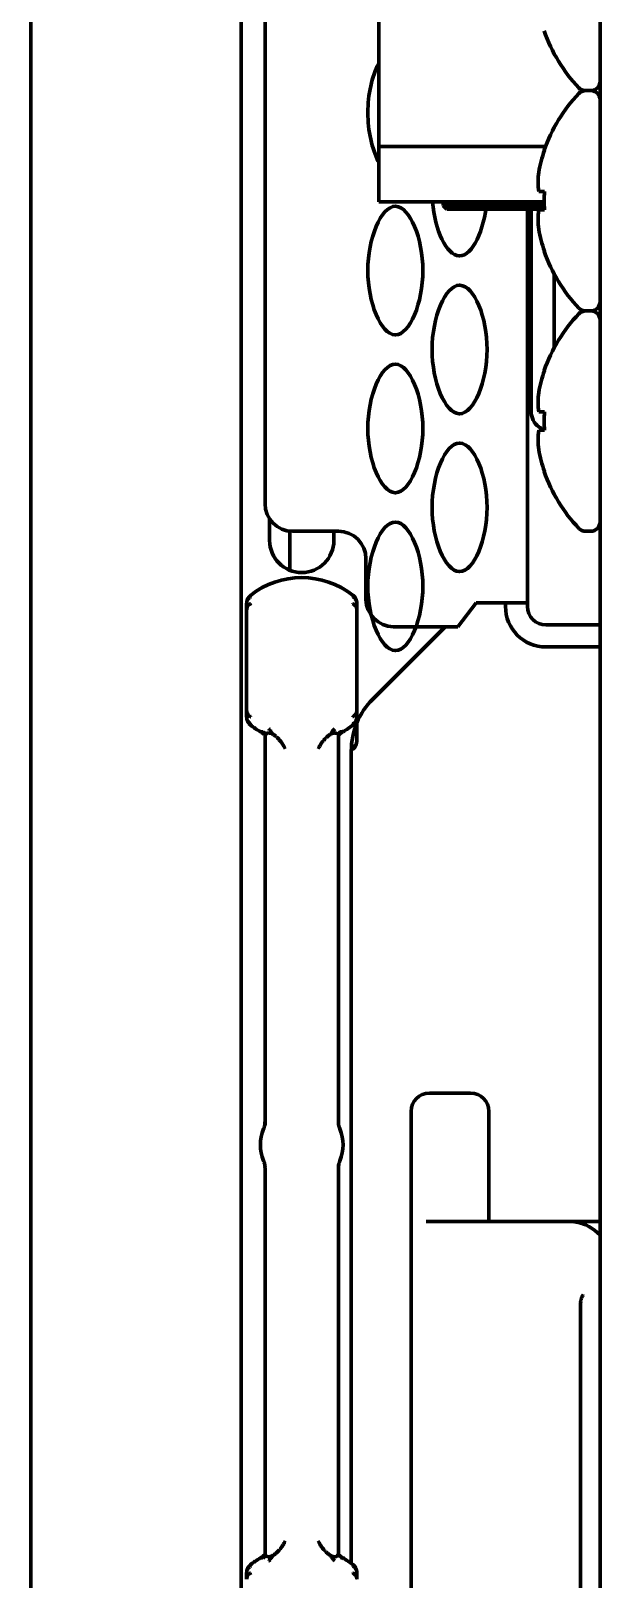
# Model space of a CAD drawing. Header units: inches. Extents: x -3055 to 7244, y 299 to 5591.
# Drawn here: x 5507.2 to 5538.2, y 2303.6 to 2387.9 of the extents above; entities that cross this region are included whole.
import ezdxf

# ---------------------------------------------------------------- set-up
doc = ezdxf.new("R2010")
doc.units = ezdxf.units.IN

msp = doc.modelspace()

# ---------------------------------------------------------------- linework, layer by layer
at = {"linetype": 'Continuous', "lineweight": 70}
for p, q in [((5507.212, 3810.023), (5507.212, 2144.823)), ((5538.212, 2170.627), (5538.212, 3808.627)), ((5518.662, 2411.377), (5518.662, 2241.027)), ((5519.962, 2404.227), (5519.962, 2362.127)), ((5526.162, 2401.427), (5526.162, 2381.577)), ((5537.422, 2384.627), (5537.712, 2384.627)), ((5526.162, 2381.577), (5533.662, 2381.577)), ((5526.162, 2381.577), (5526.162, 2378.577)), ((5533.662, 2381.577), (5535.245, 2381.577)), ((5535.188, 2381.377), (5535.172, 2381.377)), ((5534.873, 2379.127), (5535.188, 2379.127)), ((5533.662, 2378.577), (5526.162, 2378.577)), ((5529.662, 2378.577), (5529.662, 2378.377)), ((5529.662, 2378.377), (5529.862, 2378.177)), ((5533.662, 2378.377), (5529.662, 2378.377)), ((5533.662, 2378.177), (5529.862, 2378.177)), ((5535.173, 2378.577), (5533.662, 2378.577)), ((5535.176, 2378.377), (5533.662, 2378.377)), ((5535.185, 2378.177), (5533.662, 2378.177)), ((5534.262, 2378.178), (5534.262, 2356.727)), ((5534.462, 2367.127), (5534.462, 2378.178)), ((5535.188, 2378.127), (5534.873, 2378.127)), ((5535.172, 2375.877), (5535.188, 2375.877)), ((5535.712, 2370.615), (5535.712, 2374.64)), ((5537.712, 2372.627), (5537.422, 2372.627)), ((5535.188, 2369.377), (5535.172, 2369.377)), ((5534.873, 2367.127), (5535.188, 2367.127)), ((5535.188, 2366.127), (5534.873, 2366.127)), ((5535.172, 2363.877), (5535.188, 2363.877)), ((5520.212, 2360.127), (5520.212, 2361.298)), ((5521.312, 2358.523), (5521.312, 2360.653)), ((5521.462, 2360.627), (5523.962, 2360.627)), ((5523.712, 2360.627), (5523.712, 2360.127)), ((5537.422, 2360.627), (5537.712, 2360.627)), ((5525.462, 2359.127), (5525.462, 2356.927)), ((5519.166, 2357.127), (5519.209, 2357.073)), ((5524.716, 2357.073), (5524.759, 2357.127)), ((5518.962, 2356.353), (5518.962, 2350.851)), ((5524.962, 2350.851), (5524.962, 2356.353)), ((5531.462, 2356.727), (5530.462, 2355.427)), ((5532.062, 2356.727), (5531.462, 2356.727)), ((5534.262, 2356.727), (5532.062, 2356.727)), ((5533.062, 2356.727), (5533.062, 2356.527)), ((5534.262, 2356.727), (5534.262, 2356.527)), ((5529.777, 2355.427), (5525.834, 2351.484)), ((5530.462, 2355.427), (5526.962, 2355.427)), ((5535.262, 2355.527), (5538.212, 2355.527)), ((5535.262, 2354.327), (5538.212, 2354.327)), ((5519.209, 2350.131), (5519.166, 2350.077)), ((5524.759, 2350.077), (5524.716, 2350.131)), ((5524.962, 2350.176), (5524.962, 2349.194)), ((5519.963, 2349.523), (5519.963, 2328.278)), ((5523.962, 2328.453), (5523.962, 2349.523)), ((5524.662, 2348.656), (5524.662, 2304.402)), ((5524.762, 2348.779), (5524.663, 2348.702)), ((5529.347, 2330.027), (5528.916, 2330.027)), ((5531.159, 2330.027), (5529.347, 2330.027)), ((5527.916, 2329.027), (5527.916, 2230.128)), ((5532.159, 2323.027), (5532.159, 2329.027)), ((5524.036, 2328.075), (5524.037, 2328.073)), ((5519.889, 2326.329), (5519.888, 2326.331)), ((5519.963, 2325.951), (5519.963, 2304.881)), ((5523.962, 2304.881), (5523.962, 2326.127)), ((5528.743, 2323.027), (5529.885, 2323.027)), ((5529.885, 2323.027), (5536.577, 2323.027)), ((5536.577, 2323.027), (5538.213, 2323.027)), ((5537.144, 2300.527), (5537.144, 2318.455)), ((5519.848, 2304.696), (5519.713, 2304.699)), ((5524.212, 2304.699), (5524.077, 2304.696)), ((5524.115, 2304.761), (5524.133, 2304.748)), ((5524.211, 2304.7), (5524.212, 2304.699)), ((5519.166, 2304.327), (5519.209, 2304.273)), ((5524.716, 2304.273), (5524.759, 2304.327))]:
    msp.add_line(p, q, dxfattribs=at)
for centre, radius, start, end in [((5543.162, 2390.627), 8.45, 198.99246, 223.77466), ((5537.422, 2385.127), 0.5, 223.77466, 270), ((5537.712, 2385.127), 0.5, 270, 0), ((5543.162, 2378.627), 8.45, 136.22534, 161.00754), ((5537.422, 2384.127), 0.5, 90, 136.22534), ((5537.712, 2384.127), 0.5, 0, 90), ((5543.162, 2378.627), 8.435, 160.97292, 169.33784), ((5543.162, 2378.627), 7.99, 176.41219, 183.58782), ((5543.162, 2378.627), 8.435, 190.66216, 199.02708), ((5543.162, 2378.627), 8.45, 198.99246, 223.77466), ((5537.712, 2373.127), 0.5, 270, 0), ((5543.162, 2366.627), 8.45, 136.22534, 161.00754), ((5537.422, 2373.127), 0.5, 223.77466, 270), ((5537.422, 2372.127), 0.5, 90, 136.22534), ((5537.712, 2372.127), 0.5, 0, 90), ((5543.162, 2366.627), 8.435, 160.97292, 169.33784), ((5535.462, 2367.127), 1, 180, 234.31466), ((5543.162, 2366.627), 7.99, 176.41219, 183.58782), ((5533.712, 2364.69), 2, 45.91796, 54.31466), ((5543.162, 2366.627), 8.435, 190.66216, 199.02708), ((5543.162, 2366.627), 8.45, 198.99246, 223.77466), ((5521.462, 2362.127), 1.5, 180, 270), ((5537.712, 2361.127), 0.5, 270, 0), ((5523.962, 2359.127), 1.5, 0, 90), ((5537.422, 2361.127), 0.5, 223.77466, 270), ((5521.962, 2360.127), 1.75, 180, 0), ((5521.962, 2353.602), 4.5, 51.57672, 128.43242), ((5526.962, 2356.927), 1.5, 180, 270), ((5535.262, 2356.527), 2.2, 180, 270), ((5535.262, 2356.527), 1, 180, 270), ((5528.662, 2348.656), 4, 135, 180), ((5521.962, 2353.602), 4.5, 231.57763, 240.00161), ((5521.962, 2353.602), 4.5, 299.99838, 308.43273), ((5524.432, 2349.194), 0.53, 308.4745, 0), ((5528.916, 2329.027), 1, 90, 180), ((5531.159, 2329.027), 1, 0, 90), ((5521.962, 2327.202), 2.25, 157.23259, 202.76743), ((5521.962, 2327.202), 2.25, 337.23256, 22.76743), ((5521.962, 2300.802), 4.5, 119.99836, 128.4325), ((5521.962, 2300.802), 4.5, 51.57758, 60.00162)]:
    msp.add_arc(centre, radius, start, end, dxfattribs=at)
for centre, major_axis, ratio, start_param, end_param in [((5543.162, 2379.657), (-8.323, 0), 0.707107, 6.192956, 6.373415), ((5543.162, 2377.597), (8.323, 0), 0.707107, 3.051363, 3.231822), ((5543.162, 2367.657), (-8.323, 0), 0.707107, 6.192956, 6.373415), ((5543.162, 2365.597), (8.323, 0), 0.707107, 3.051363, 3.231822), ((5519.475, 2356.734), (-0.312, 0.391), 0.210529, 6.282796, 6.783545), ((5524.45, 2350.47), (0.312, -0.391), 0.212305, 6.28287, 6.78362), ((5524.95, 2348.42), (1.342, 0.629), 0.999709, 1.654918, 1.870022), ((5536.6, 2318.027), (0, 5), 0.615661, 5.73191, 6.175284), ((5519.475, 2303.934), (-0.312, 0.391), 0.212309, 6.282867, 6.783617)]:
    msp.add_ellipse(centre, major_axis=major_axis, ratio=ratio, start_param=start_param, end_param=end_param, dxfattribs=at)
for points, knots in [([(5526.136, 2386.089), (5525.793, 2385.416), (5525.332, 2383.429), (5525.792, 2381.443), (5526.134, 2380.77)], [0, 0, 0, 0, 0.500599, 1, 1, 1, 1]), ([(5527.078, 2378.327), (5527.073, 2378.327), (5527.068, 2378.327), (5526.277, 2378.327), (5524.853, 2374.839), (5526.268, 2371.35), (5527.047, 2371.327)], [0, 0, 0, 0, 0.003346, 0.003346, 0.503348, 1, 1, 1, 1]), ([(5527.047, 2371.327), (5527.052, 2371.327), (5527.057, 2371.327), (5527.848, 2371.327), (5529.272, 2374.815), (5527.857, 2378.304), (5527.078, 2378.327)], [0, 0, 0, 0, 0.003346, 0.003346, 0.503348, 1, 1, 1, 1]), ([(5530.547, 2375.627), (5530.552, 2375.627), (5530.557, 2375.627), (5531.264, 2375.627), (5531.91, 2377.025), (5532.039, 2378.571)], [0, 0, 0, 0, 0.007433, 0.007433, 1, 1, 1, 1]), ([(5530.578, 2374.027), (5530.573, 2374.027), (5530.568, 2374.027), (5529.777, 2374.027), (5528.353, 2370.539), (5529.768, 2367.05), (5530.547, 2367.027)], [0, 0, 0, 0, 0.003346, 0.003346, 0.503348, 1, 1, 1, 1]), ([(5530.547, 2367.027), (5530.552, 2367.027), (5530.557, 2367.027), (5531.348, 2367.027), (5532.772, 2370.515), (5531.357, 2374.004), (5530.578, 2374.027)], [0, 0, 0, 0, 0.003346, 0.003346, 0.503348, 1, 1, 1, 1]), ([(5527.078, 2369.727), (5527.073, 2369.727), (5527.068, 2369.727), (5526.277, 2369.727), (5524.853, 2366.239), (5526.268, 2362.75), (5527.047, 2362.727)], [0, 0, 0, 0, 0.003346, 0.003346, 0.503348, 1, 1, 1, 1]), ([(5527.047, 2362.727), (5527.052, 2362.727), (5527.057, 2362.727), (5527.848, 2362.727), (5529.272, 2366.215), (5527.857, 2369.704), (5527.078, 2369.727)], [0, 0, 0, 0, 0.003346, 0.003346, 0.503348, 1, 1, 1, 1]), ([(5530.578, 2365.427), (5530.573, 2365.427), (5530.568, 2365.427), (5529.777, 2365.427), (5528.353, 2361.939), (5529.768, 2358.45), (5530.547, 2358.427)], [0, 0, 0, 0, 0.003346, 0.003346, 0.503348, 1, 1, 1, 1]), ([(5530.547, 2358.427), (5530.552, 2358.427), (5530.557, 2358.427), (5531.348, 2358.427), (5532.772, 2361.915), (5531.357, 2365.404), (5530.578, 2365.427)], [0, 0, 0, 0, 0.003346, 0.003346, 0.503348, 1, 1, 1, 1]), ([(5527.078, 2361.127), (5527.073, 2361.127), (5527.068, 2361.127), (5526.277, 2361.127), (5524.853, 2357.639), (5526.268, 2354.15), (5527.047, 2354.127)], [0, 0, 0, 0, 0.003346, 0.003346, 0.503348, 1, 1, 1, 1]), ([(5527.047, 2354.127), (5527.052, 2354.127), (5527.057, 2354.127), (5527.848, 2354.127), (5529.272, 2357.615), (5527.857, 2361.104), (5527.078, 2361.127)], [0, 0, 0, 0, 0.003346, 0.003346, 0.503348, 1, 1, 1, 1]), ([(5519.164, 2357.126), (5519.161, 2357.124), (5519.155, 2357.119), (5519.145, 2357.111), (5519.136, 2357.103), (5519.127, 2357.094), (5519.118, 2357.085), (5519.109, 2357.076), (5519.1, 2357.066), (5519.092, 2357.057), (5519.083, 2357.046), (5519.075, 2357.036), (5519.066, 2357.025), (5519.058, 2357.014), (5519.05, 2357.002), (5519.043, 2356.99), (5519.035, 2356.978), (5519.028, 2356.966), (5519.022, 2356.953), (5519.016, 2356.942), (5519.011, 2356.932), (5519.008, 2356.924), (5519.004, 2356.915), (5518.999, 2356.904), (5518.995, 2356.892), (5518.991, 2356.88), (5518.986, 2356.866), (5518.982, 2356.851), (5518.977, 2356.834), (5518.973, 2356.816), (5518.97, 2356.798), (5518.967, 2356.777), (5518.964, 2356.756), (5518.963, 2356.733), (5518.963, 2356.718), (5518.963, 2356.71)], [0, 0, 0, 0, 0.025171, 0.050666, 0.076486, 0.102633, 0.129109, 0.155914, 0.18305, 0.210518, 0.238318, 0.266453, 0.294923, 0.323728, 0.352869, 0.382347, 0.412161, 0.442313, 0.472802, 0.503628, 0.520185, 0.539093, 0.560356, 0.583976, 0.609957, 0.638303, 0.669015, 0.702096, 0.737547, 0.77537, 0.815564, 0.858128, 0.903059, 0.950352, 1, 1, 1, 1]), ([(5518.963, 2356.71), (5518.963, 2356.713), (5518.963, 2356.72), (5518.963, 2356.729), (5518.964, 2356.738), (5518.965, 2356.748), (5518.966, 2356.756), (5518.967, 2356.765), (5518.968, 2356.774), (5518.97, 2356.782), (5518.972, 2356.79), (5518.974, 2356.798), (5518.976, 2356.805), (5518.978, 2356.813), (5518.98, 2356.82), (5518.983, 2356.827), (5518.985, 2356.834), (5518.988, 2356.841), (5518.99, 2356.847), (5518.993, 2356.853), (5518.996, 2356.859), (5518.998, 2356.865), (5519.001, 2356.871), (5519.004, 2356.876), (5519.006, 2356.881), (5519.009, 2356.886), (5519.012, 2356.891), (5519.017, 2356.9), (5519.026, 2356.914), (5519.039, 2356.932), (5519.052, 2356.949), (5519.066, 2356.966), (5519.081, 2356.981), (5519.097, 2356.996), (5519.112, 2357.01), (5519.129, 2357.023), (5519.145, 2357.035), (5519.157, 2357.043), (5519.163, 2357.047)], [0, 0, 0, 0, 0.024974, 0.049481, 0.073519, 0.097088, 0.120187, 0.142817, 0.164975, 0.186663, 0.20788, 0.228626, 0.248901, 0.268705, 0.288038, 0.3069, 0.325291, 0.343212, 0.360664, 0.377645, 0.394158, 0.410202, 0.425778, 0.440886, 0.455527, 0.469702, 0.48341, 0.496654, 0.550925, 0.604309, 0.656807, 0.708425, 0.759166, 0.809038, 0.858048, 0.906205, 0.953519, 1, 1, 1, 1]), ([(5524.962, 2356.71), (5524.962, 2356.714), (5524.962, 2356.721), (5524.962, 2356.732), (5524.961, 2356.742), (5524.961, 2356.752), (5524.96, 2356.762), (5524.959, 2356.772), (5524.957, 2356.781), (5524.956, 2356.791), (5524.955, 2356.8), (5524.953, 2356.808), (5524.951, 2356.817), (5524.95, 2356.825), (5524.948, 2356.833), (5524.946, 2356.84), (5524.944, 2356.848), (5524.942, 2356.855), (5524.94, 2356.862), (5524.938, 2356.869), (5524.936, 2356.875), (5524.934, 2356.881), (5524.932, 2356.887), (5524.93, 2356.893), (5524.928, 2356.898), (5524.926, 2356.903), (5524.924, 2356.908), (5524.922, 2356.913), (5524.92, 2356.917), (5524.918, 2356.922), (5524.916, 2356.926), (5524.915, 2356.929), (5524.913, 2356.933), (5524.911, 2356.936), (5524.907, 2356.946), (5524.898, 2356.963), (5524.885, 2356.985), (5524.872, 2357.007), (5524.857, 2357.027), (5524.842, 2357.046), (5524.827, 2357.064), (5524.811, 2357.081), (5524.794, 2357.097), (5524.778, 2357.112), (5524.766, 2357.122), (5524.761, 2357.126)], [0, 0, 0, 0, 0.022869, 0.045252, 0.067147, 0.088554, 0.109471, 0.1299, 0.149838, 0.169286, 0.188244, 0.206711, 0.224687, 0.242172, 0.259166, 0.275669, 0.291681, 0.307203, 0.322233, 0.336773, 0.350822, 0.364382, 0.377451, 0.39003, 0.40212, 0.413721, 0.424833, 0.435457, 0.445592, 0.455239, 0.464399, 0.473071, 0.481256, 0.488955, 0.496167, 0.551431, 0.605603, 0.658683, 0.710673, 0.761578, 0.8114, 0.860146, 0.907823, 0.954438, 1, 1, 1, 1]), ([(5524.762, 2357.046), (5524.765, 2357.044), (5524.772, 2357.04), (5524.78, 2357.034), (5524.789, 2357.028), (5524.798, 2357.021), (5524.807, 2357.014), (5524.815, 2357.007), (5524.823, 2357), (5524.832, 2356.993), (5524.84, 2356.985), (5524.848, 2356.977), (5524.855, 2356.969), (5524.863, 2356.96), (5524.87, 2356.952), (5524.878, 2356.943), (5524.885, 2356.934), (5524.891, 2356.925), (5524.898, 2356.915), (5524.904, 2356.905), (5524.91, 2356.896), (5524.916, 2356.886), (5524.921, 2356.876), (5524.927, 2356.865), (5524.932, 2356.853), (5524.937, 2356.84), (5524.942, 2356.827), (5524.947, 2356.813), (5524.951, 2356.798), (5524.955, 2356.782), (5524.958, 2356.765), (5524.96, 2356.747), (5524.962, 2356.729), (5524.962, 2356.716), (5524.962, 2356.71)], [0, 0, 0, 0, 0.024355, 0.04894, 0.073756, 0.098805, 0.124087, 0.149606, 0.175361, 0.201354, 0.227587, 0.254061, 0.280776, 0.307733, 0.334934, 0.362379, 0.390069, 0.418004, 0.446185, 0.474612, 0.503286, 0.530249, 0.559075, 0.589768, 0.622333, 0.656773, 0.693092, 0.731292, 0.771374, 0.813339, 0.857187, 0.902916, 0.950522, 1, 1, 1, 1]), ([(5519.187, 2356.685), (5519.184, 2356.683), (5519.177, 2356.68), (5519.168, 2356.674), (5519.159, 2356.668), (5519.149, 2356.663), (5519.14, 2356.656), (5519.131, 2356.65), (5519.122, 2356.644), (5519.114, 2356.637), (5519.105, 2356.63), (5519.096, 2356.623), (5519.088, 2356.615), (5519.08, 2356.608), (5519.072, 2356.6), (5519.064, 2356.592), (5519.056, 2356.584), (5519.049, 2356.575), (5519.042, 2356.566), (5519.035, 2356.558), (5519.028, 2356.548), (5519.022, 2356.539), (5519.015, 2356.53), (5519.01, 2356.52), (5519.004, 2356.51), (5518.998, 2356.499), (5518.993, 2356.488), (5518.987, 2356.475), (5518.982, 2356.462), (5518.977, 2356.449), (5518.973, 2356.434), (5518.97, 2356.419), (5518.967, 2356.404), (5518.964, 2356.387), (5518.963, 2356.37), (5518.963, 2356.359), (5518.963, 2356.353)], [0, 0, 0, 0, 0.023052, 0.046304, 0.069759, 0.093421, 0.117291, 0.141374, 0.165672, 0.190187, 0.214921, 0.239878, 0.265057, 0.290463, 0.316096, 0.341958, 0.368051, 0.394375, 0.420932, 0.447722, 0.474747, 0.502006, 0.527591, 0.554693, 0.58332, 0.613477, 0.645171, 0.678407, 0.713189, 0.74952, 0.787401, 0.826832, 0.867812, 0.910338, 0.954403, 1, 1, 1, 1]), ([(5524.962, 2356.353), (5524.962, 2356.356), (5524.962, 2356.361), (5524.962, 2356.37), (5524.961, 2356.378), (5524.961, 2356.386), (5524.96, 2356.394), (5524.959, 2356.402), (5524.957, 2356.41), (5524.956, 2356.417), (5524.954, 2356.425), (5524.952, 2356.432), (5524.95, 2356.439), (5524.948, 2356.446), (5524.946, 2356.452), (5524.944, 2356.459), (5524.942, 2356.465), (5524.939, 2356.472), (5524.937, 2356.478), (5524.934, 2356.484), (5524.931, 2356.49), (5524.929, 2356.495), (5524.926, 2356.501), (5524.923, 2356.506), (5524.921, 2356.511), (5524.918, 2356.516), (5524.915, 2356.521), (5524.912, 2356.525), (5524.909, 2356.53), (5524.907, 2356.534), (5524.901, 2356.543), (5524.892, 2356.555), (5524.879, 2356.572), (5524.866, 2356.587), (5524.851, 2356.602), (5524.837, 2356.616), (5524.821, 2356.629), (5524.805, 2356.642), (5524.789, 2356.654), (5524.772, 2356.665), (5524.756, 2356.675), (5524.744, 2356.682), (5524.738, 2356.685)], [0, 0, 0, 0, 0.022145, 0.043935, 0.06537, 0.086447, 0.107168, 0.127529, 0.147532, 0.167176, 0.186459, 0.205383, 0.223947, 0.24215, 0.259994, 0.277477, 0.2946, 0.311363, 0.327768, 0.343813, 0.3595, 0.374829, 0.3898, 0.404415, 0.418673, 0.432576, 0.446124, 0.459319, 0.47216, 0.484648, 0.496786, 0.546298, 0.595032, 0.642994, 0.690188, 0.736624, 0.782312, 0.827264, 0.871492, 0.915013, 0.957843, 1, 1, 1, 1]), ([(5518.963, 2350.851), (5518.963, 2350.849), (5518.963, 2350.843), (5518.963, 2350.834), (5518.963, 2350.826), (5518.964, 2350.818), (5518.965, 2350.81), (5518.966, 2350.802), (5518.968, 2350.794), (5518.969, 2350.787), (5518.971, 2350.779), (5518.973, 2350.772), (5518.975, 2350.765), (5518.977, 2350.758), (5518.979, 2350.751), (5518.981, 2350.745), (5518.983, 2350.738), (5518.986, 2350.732), (5518.988, 2350.726), (5518.991, 2350.72), (5518.994, 2350.714), (5518.996, 2350.709), (5518.999, 2350.703), (5519.002, 2350.698), (5519.004, 2350.693), (5519.007, 2350.688), (5519.01, 2350.683), (5519.013, 2350.678), (5519.016, 2350.674), (5519.018, 2350.67), (5519.024, 2350.661), (5519.033, 2350.648), (5519.046, 2350.632), (5519.059, 2350.617), (5519.074, 2350.602), (5519.088, 2350.588), (5519.104, 2350.575), (5519.12, 2350.562), (5519.136, 2350.55), (5519.153, 2350.539), (5519.169, 2350.529), (5519.181, 2350.522), (5519.187, 2350.519)], [0, 0, 0, 0, 0.022174, 0.043992, 0.065454, 0.086559, 0.107306, 0.127694, 0.147722, 0.167391, 0.186699, 0.205647, 0.224234, 0.24246, 0.260326, 0.277831, 0.294976, 0.31176, 0.328185, 0.34425, 0.359956, 0.375304, 0.390294, 0.404926, 0.419202, 0.433122, 0.446686, 0.459896, 0.472753, 0.485256, 0.497408, 0.546852, 0.59552, 0.643418, 0.690552, 0.736929, 0.782561, 0.827458, 0.871635, 0.915106, 0.957888, 1, 1, 1, 1]), ([(5519.162, 2350.158), (5519.159, 2350.16), (5519.153, 2350.164), (5519.145, 2350.17), (5519.136, 2350.176), (5519.127, 2350.183), (5519.118, 2350.19), (5519.11, 2350.197), (5519.102, 2350.204), (5519.093, 2350.211), (5519.085, 2350.219), (5519.077, 2350.227), (5519.069, 2350.235), (5519.062, 2350.244), (5519.054, 2350.252), (5519.047, 2350.261), (5519.04, 2350.27), (5519.033, 2350.279), (5519.027, 2350.289), (5519.021, 2350.299), (5519.015, 2350.308), (5519.009, 2350.318), (5519.004, 2350.328), (5518.998, 2350.339), (5518.993, 2350.351), (5518.988, 2350.364), (5518.983, 2350.377), (5518.978, 2350.391), (5518.974, 2350.406), (5518.97, 2350.422), (5518.967, 2350.439), (5518.964, 2350.457), (5518.963, 2350.475), (5518.963, 2350.488), (5518.963, 2350.494)], [0, 0, 0, 0, 0.024357, 0.048944, 0.073762, 0.098813, 0.124098, 0.149619, 0.175376, 0.201373, 0.227608, 0.254085, 0.280803, 0.307763, 0.334968, 0.362416, 0.39011, 0.418048, 0.446233, 0.474664, 0.503342, 0.530297, 0.559114, 0.5898, 0.622358, 0.656793, 0.693106, 0.731302, 0.77138, 0.813343, 0.857189, 0.902916, 0.950521, 1, 1, 1, 1]), ([(5518.963, 2350.494), (5518.963, 2350.49), (5518.963, 2350.483), (5518.963, 2350.472), (5518.964, 2350.462), (5518.964, 2350.452), (5518.965, 2350.442), (5518.966, 2350.432), (5518.967, 2350.423), (5518.969, 2350.413), (5518.97, 2350.404), (5518.972, 2350.396), (5518.973, 2350.387), (5518.975, 2350.379), (5518.977, 2350.371), (5518.979, 2350.364), (5518.981, 2350.356), (5518.983, 2350.349), (5518.985, 2350.342), (5518.987, 2350.336), (5518.989, 2350.329), (5518.991, 2350.323), (5518.993, 2350.317), (5518.995, 2350.311), (5518.997, 2350.306), (5518.999, 2350.301), (5519.001, 2350.296), (5519.003, 2350.291), (5519.005, 2350.287), (5519.007, 2350.282), (5519.009, 2350.278), (5519.01, 2350.275), (5519.012, 2350.271), (5519.013, 2350.268), (5519.018, 2350.258), (5519.027, 2350.241), (5519.04, 2350.219), (5519.053, 2350.197), (5519.068, 2350.177), (5519.083, 2350.158), (5519.098, 2350.14), (5519.114, 2350.123), (5519.131, 2350.107), (5519.147, 2350.092), (5519.158, 2350.082), (5519.164, 2350.078)], [0, 0, 0, 0, 0.022864, 0.045242, 0.067133, 0.088535, 0.109449, 0.129874, 0.149809, 0.169254, 0.188209, 0.206674, 0.224648, 0.242132, 0.259125, 0.275627, 0.291638, 0.307159, 0.322189, 0.336729, 0.350779, 0.364339, 0.37741, 0.389991, 0.402083, 0.413686, 0.4248, 0.435426, 0.445564, 0.455215, 0.464378, 0.473054, 0.481244, 0.488947, 0.496164, 0.551428, 0.605599, 0.65868, 0.71067, 0.761575, 0.811398, 0.860144, 0.907821, 0.954437, 1, 1, 1, 1]), ([(5524.738, 2350.519), (5524.741, 2350.521), (5524.748, 2350.525), (5524.757, 2350.53), (5524.766, 2350.536), (5524.776, 2350.542), (5524.785, 2350.548), (5524.794, 2350.554), (5524.803, 2350.561), (5524.812, 2350.567), (5524.82, 2350.574), (5524.829, 2350.581), (5524.837, 2350.589), (5524.845, 2350.597), (5524.853, 2350.604), (5524.861, 2350.612), (5524.869, 2350.621), (5524.876, 2350.629), (5524.884, 2350.638), (5524.891, 2350.647), (5524.897, 2350.656), (5524.904, 2350.665), (5524.91, 2350.674), (5524.915, 2350.684), (5524.921, 2350.694), (5524.927, 2350.705), (5524.933, 2350.717), (5524.938, 2350.729), (5524.943, 2350.742), (5524.948, 2350.756), (5524.952, 2350.77), (5524.955, 2350.785), (5524.958, 2350.801), (5524.961, 2350.817), (5524.962, 2350.834), (5524.962, 2350.846), (5524.962, 2350.851)], [0, 0, 0, 0, 0.023097, 0.046394, 0.069896, 0.093606, 0.117525, 0.141657, 0.166005, 0.190571, 0.215358, 0.240367, 0.265601, 0.291061, 0.31675, 0.342669, 0.36882, 0.395202, 0.421819, 0.44867, 0.475756, 0.503078, 0.528611, 0.555658, 0.584225, 0.614319, 0.645946, 0.679112, 0.713819, 0.750071, 0.78787, 0.827215, 0.868105, 0.910537, 0.954504, 1, 1, 1, 1]), ([(5524.761, 2350.078), (5524.764, 2350.08), (5524.77, 2350.085), (5524.779, 2350.093), (5524.789, 2350.102), (5524.798, 2350.11), (5524.807, 2350.119), (5524.816, 2350.128), (5524.825, 2350.138), (5524.833, 2350.147), (5524.842, 2350.158), (5524.85, 2350.168), (5524.858, 2350.179), (5524.866, 2350.19), (5524.874, 2350.202), (5524.882, 2350.214), (5524.889, 2350.226), (5524.896, 2350.238), (5524.903, 2350.251), (5524.909, 2350.262), (5524.913, 2350.271), (5524.917, 2350.279), (5524.92, 2350.288), (5524.925, 2350.298), (5524.929, 2350.309), (5524.933, 2350.322), (5524.938, 2350.336), (5524.943, 2350.351), (5524.947, 2350.367), (5524.951, 2350.385), (5524.955, 2350.404), (5524.958, 2350.425), (5524.96, 2350.447), (5524.962, 2350.47), (5524.962, 2350.486), (5524.962, 2350.494)], [0, 0, 0, 0, 0.025091, 0.050515, 0.076274, 0.10237, 0.128804, 0.155576, 0.182689, 0.210144, 0.237941, 0.266081, 0.294566, 0.323395, 0.352569, 0.38209, 0.411956, 0.442168, 0.472727, 0.503632, 0.518597, 0.53614, 0.556264, 0.578973, 0.60427, 0.632159, 0.662642, 0.695721, 0.7314, 0.769678, 0.810555, 0.85403, 0.9001, 0.948759, 1, 1, 1, 1]), ([(5524.962, 2350.494), (5524.962, 2350.491), (5524.962, 2350.485), (5524.962, 2350.475), (5524.961, 2350.466), (5524.96, 2350.457), (5524.959, 2350.448), (5524.958, 2350.439), (5524.957, 2350.431), (5524.955, 2350.423), (5524.953, 2350.415), (5524.951, 2350.407), (5524.949, 2350.399), (5524.947, 2350.392), (5524.945, 2350.385), (5524.942, 2350.378), (5524.94, 2350.371), (5524.937, 2350.364), (5524.935, 2350.358), (5524.932, 2350.352), (5524.93, 2350.345), (5524.927, 2350.34), (5524.924, 2350.334), (5524.921, 2350.329), (5524.919, 2350.323), (5524.916, 2350.318), (5524.913, 2350.313), (5524.907, 2350.304), (5524.899, 2350.29), (5524.886, 2350.272), (5524.873, 2350.255), (5524.859, 2350.239), (5524.844, 2350.223), (5524.829, 2350.208), (5524.813, 2350.194), (5524.796, 2350.181), (5524.78, 2350.169), (5524.768, 2350.161), (5524.762, 2350.158)], [0, 0, 0, 0, 0.024704, 0.048963, 0.072775, 0.09614, 0.119058, 0.141527, 0.163547, 0.185119, 0.206242, 0.226916, 0.247141, 0.266917, 0.286244, 0.305122, 0.323552, 0.341533, 0.359067, 0.376153, 0.392792, 0.408985, 0.424731, 0.440032, 0.454887, 0.469298, 0.483266, 0.496789, 0.550956, 0.604254, 0.656687, 0.708259, 0.758975, 0.808843, 0.857869, 0.906064, 0.953438, 1, 1, 1, 1]), ([(5519.848, 2349.708), (5519.836, 2349.708), (5519.814, 2349.707), (5519.788, 2349.706), (5519.767, 2349.705), (5519.75, 2349.705), (5519.737, 2349.705), (5519.727, 2349.704), (5519.719, 2349.704), (5519.714, 2349.705), (5519.713, 2349.705), (5519.713, 2349.705)], [0, 0, 0, 0, 0.111111, 0.222222, 0.333333, 0.444444, 0.555555, 0.666666, 0.777777, 0.888888, 1, 1, 1, 1]), ([(5519.713, 2349.705), (5519.713, 2349.705), (5519.713, 2349.704), (5519.714, 2349.704), (5519.714, 2349.704)], [0, 0, 0, 0, 0.799483, 1, 1, 1, 1]), ([(5520.007, 2349.575), (5520.001, 2349.568), (5519.991, 2349.556), (5519.98, 2349.542), (5519.972, 2349.533), (5519.967, 2349.527), (5519.964, 2349.524), (5519.963, 2349.524), (5519.963, 2349.524)], [0, 0, 0, 0, 0.166664, 0.333327, 0.499991, 0.666654, 0.833318, 1, 1, 1, 1]), ([(5520.384, 2349.573), (5520.345, 2349.594), (5520.306, 2349.611), (5520.257, 2349.625), (5520.248, 2349.627), (5520.229, 2349.631), (5520.22, 2349.633), (5520.192, 2349.636), (5520.175, 2349.637), (5520.149, 2349.637), (5520.141, 2349.636), (5520.125, 2349.635), (5520.117, 2349.634), (5520.095, 2349.629), (5520.081, 2349.625), (5520.062, 2349.617), (5520.056, 2349.614), (5520.045, 2349.607), (5520.029, 2349.597), (5520.015, 2349.584), (5520.007, 2349.575)], [0, 0, 0, 0, 0.25, 0.25, 0.3125, 0.3125, 0.375, 0.375, 0.5, 0.5, 0.5625, 0.5625, 0.625, 0.625, 0.75, 0.75, 0.8125, 0.8125, 0.875, 1, 1, 1, 1]), ([(5523.918, 2349.575), (5523.902, 2349.594), (5523.882, 2349.609), (5523.85, 2349.622), (5523.844, 2349.625), (5523.83, 2349.629), (5523.823, 2349.631), (5523.8, 2349.635), (5523.785, 2349.637), (5523.76, 2349.637), (5523.751, 2349.637), (5523.733, 2349.636), (5523.724, 2349.635), (5523.696, 2349.631), (5523.678, 2349.627), (5523.649, 2349.619), (5523.639, 2349.616), (5523.619, 2349.609), (5523.61, 2349.606), (5523.58, 2349.593), (5523.56, 2349.584), (5523.541, 2349.573)], [0, 0, 0, 0, 0.25, 0.25, 0.3125, 0.3125, 0.375, 0.375, 0.5, 0.5, 0.5625, 0.5625, 0.625, 0.625, 0.75, 0.75, 0.8125, 0.8125, 0.875, 0.875, 1, 1, 1, 1]), ([(5524.213, 2349.705), (5524.212, 2349.705), (5524.212, 2349.705), (5524.212, 2349.705), (5524.212, 2349.705), (5524.211, 2349.705), (5524.206, 2349.704), (5524.198, 2349.704), (5524.186, 2349.705), (5524.169, 2349.705), (5524.147, 2349.706), (5524.118, 2349.706), (5524.091, 2349.707), (5524.077, 2349.708), (5524.077, 2349.708), (5524.076, 2349.708)], [0, 0, 0, 0, 0.000001, 0.000001, 0.000001, 0.125, 0.25, 0.375, 0.5, 0.625, 0.749999, 0.874999, 0.999999, 0.999999, 1, 1, 1, 1]), ([(5524.762, 2348.858), (5524.765, 2348.86), (5524.772, 2348.864), (5524.78, 2348.87), (5524.789, 2348.876), (5524.798, 2348.883), (5524.807, 2348.89), (5524.815, 2348.897), (5524.823, 2348.904), (5524.832, 2348.911), (5524.84, 2348.919), (5524.848, 2348.927), (5524.855, 2348.935), (5524.863, 2348.944), (5524.87, 2348.952), (5524.878, 2348.961), (5524.885, 2348.97), (5524.891, 2348.979), (5524.898, 2348.989), (5524.904, 2348.999), (5524.91, 2349.008), (5524.916, 2349.018), (5524.921, 2349.028), (5524.927, 2349.039), (5524.932, 2349.051), (5524.937, 2349.064), (5524.942, 2349.077), (5524.947, 2349.091), (5524.951, 2349.106), (5524.955, 2349.122), (5524.958, 2349.139), (5524.96, 2349.157), (5524.962, 2349.175), (5524.962, 2349.188), (5524.962, 2349.194)], [0, 0, 0, 0, 0.024355, 0.04894, 0.073756, 0.098805, 0.124087, 0.149606, 0.175361, 0.201355, 0.227588, 0.254061, 0.280776, 0.307734, 0.334935, 0.36238, 0.39007, 0.418005, 0.446186, 0.474613, 0.503287, 0.530252, 0.559079, 0.589773, 0.622339, 0.65678, 0.693098, 0.731298, 0.77138, 0.813344, 0.857191, 0.902919, 0.950523, 1, 1, 1, 1]), ([(5519.959, 2328.453), (5519.961, 2328.421), (5519.96, 2328.345), (5519.941, 2328.239), (5519.916, 2328.148), (5519.898, 2328.099), (5519.889, 2328.077), (5519.887, 2328.071), (5519.886, 2328.069), (5519.886, 2328.068), (5519.885, 2328.067), (5519.885, 2328.066), (5519.886, 2328.067), (5519.887, 2328.071), (5519.888, 2328.073)], [0, 0, 0, 0, 0.192641, 0.46939, 0.660242, 0.766372, 0.796104, 0.80381, 0.809134, 0.815266, 0.825483, 0.848577, 0.923342, 1, 1, 1, 1]), ([(5524.036, 2328.075), (5524.036, 2328.076), (5524.024, 2328.106), (5523.98, 2328.232), (5523.963, 2328.355), (5523.964, 2328.453)], [0, 0, 0, 0, 0.009299, 0.261296, 1, 1, 1, 1]), ([(5519.889, 2326.329), (5519.889, 2326.328), (5519.901, 2326.3), (5519.938, 2326.189), (5519.968, 2326.063), (5519.96, 2325.967), (5519.958, 2325.952)], [0, 0, 0, 0, 0.009262, 0.246774, 0.884162, 1, 1, 1, 1]), ([(5523.966, 2325.951), (5523.964, 2325.983), (5523.965, 2326.06), (5523.984, 2326.166), (5524.009, 2326.256), (5524.027, 2326.306), (5524.036, 2326.328), (5524.038, 2326.333), (5524.039, 2326.335), (5524.039, 2326.336), (5524.04, 2326.337), (5524.04, 2326.338), (5524.039, 2326.337), (5524.038, 2326.333), (5524.037, 2326.331)], [0, 0, 0, 0, 0.19515, 0.471223, 0.661372, 0.766871, 0.796207, 0.803852, 0.809156, 0.815293, 0.825547, 0.848804, 0.924385, 1, 1, 1, 1]), ([(5537.144, 2318.455), (5537.144, 2318.531), (5537.155, 2318.673), (5537.2, 2318.857), (5537.255, 2318.98), (5537.286, 2319.021), (5537.29, 2319.026), (5537.29, 2319.026)], [0, 0, 0, 0, 0.239211, 0.484995, 0.690866, 0.916598, 1, 1, 1, 1]), ([(5519.963, 2304.881), (5519.963, 2304.88), (5519.968, 2304.875), (5519.979, 2304.862), (5519.984, 2304.857), (5519.994, 2304.844), (5520, 2304.837), (5520.007, 2304.829)], [0, 0, 0, 0, 0.5, 0.5, 0.75, 0.75, 1, 1, 1, 1]), ([(5520.007, 2304.829), (5520.023, 2304.81), (5520.043, 2304.795), (5520.075, 2304.782), (5520.081, 2304.78), (5520.095, 2304.775), (5520.102, 2304.773), (5520.124, 2304.769), (5520.14, 2304.767), (5520.165, 2304.767), (5520.174, 2304.767), (5520.192, 2304.768), (5520.201, 2304.769), (5520.228, 2304.773), (5520.247, 2304.777), (5520.276, 2304.785), (5520.286, 2304.788), (5520.305, 2304.795), (5520.315, 2304.799), (5520.345, 2304.811), (5520.364, 2304.821), (5520.384, 2304.832)], [0, 0, 0, 0, 0.25, 0.25, 0.3125, 0.3125, 0.375, 0.375, 0.5, 0.5, 0.5625, 0.5625, 0.625, 0.625, 0.75, 0.75, 0.8125, 0.8125, 0.875, 0.875, 1, 1, 1, 1]), ([(5523.541, 2304.832), (5523.58, 2304.81), (5523.619, 2304.793), (5523.668, 2304.779), (5523.677, 2304.777), (5523.696, 2304.773), (5523.705, 2304.772), (5523.733, 2304.768), (5523.75, 2304.767), (5523.776, 2304.767), (5523.784, 2304.768), (5523.8, 2304.769), (5523.808, 2304.77), (5523.83, 2304.775), (5523.844, 2304.779), (5523.863, 2304.787), (5523.869, 2304.79), (5523.88, 2304.797), (5523.896, 2304.807), (5523.91, 2304.82), (5523.918, 2304.829)], [0, 0, 0, 0, 0.25, 0.25, 0.3125, 0.3125, 0.375, 0.375, 0.5, 0.5, 0.5625, 0.5625, 0.625, 0.625, 0.75, 0.75, 0.8125, 0.8125, 0.875, 1, 1, 1, 1]), ([(5523.918, 2304.829), (5523.932, 2304.846), (5523.942, 2304.859), (5523.952, 2304.87), (5523.954, 2304.872), (5523.957, 2304.875), (5523.958, 2304.876), (5523.96, 2304.879), (5523.961, 2304.88), (5523.962, 2304.881), (5523.962, 2304.881)], [0, 0, 0, 0, 0.5, 0.5, 0.625, 0.625, 0.75, 0.75, 0.875, 1, 1, 1, 1]), ([(5523.964, 2304.88), (5523.973, 2304.872), (5523.983, 2304.863), (5524.002, 2304.847), (5524.012, 2304.839), (5524.041, 2304.815), (5524.061, 2304.799), (5524.123, 2304.754), (5524.166, 2304.726), (5524.21, 2304.7)], [0, 0, 0, 0, 0.125, 0.125, 0.25, 0.25, 0.5, 0.5, 1, 1, 1, 1]), ([(5519.164, 2304.326), (5519.161, 2304.324), (5519.155, 2304.319), (5519.145, 2304.311), (5519.136, 2304.303), (5519.127, 2304.294), (5519.118, 2304.285), (5519.109, 2304.276), (5519.1, 2304.267), (5519.092, 2304.257), (5519.083, 2304.247), (5519.075, 2304.236), (5519.066, 2304.225), (5519.058, 2304.214), (5519.051, 2304.202), (5519.043, 2304.191), (5519.036, 2304.178), (5519.028, 2304.166), (5519.022, 2304.153), (5519.016, 2304.142), (5519.012, 2304.133), (5519.008, 2304.125), (5519.004, 2304.116), (5519, 2304.106), (5518.996, 2304.095), (5518.991, 2304.082), (5518.987, 2304.069), (5518.982, 2304.053), (5518.978, 2304.037), (5518.974, 2304.019), (5518.97, 2304), (5518.967, 2303.979), (5518.965, 2303.957), (5518.963, 2303.934), (5518.963, 2303.918), (5518.963, 2303.91)], [0, 0, 0, 0, 0.02509, 0.050514, 0.076273, 0.102369, 0.128802, 0.155575, 0.182688, 0.210142, 0.237939, 0.266079, 0.294563, 0.323392, 0.352567, 0.382087, 0.411953, 0.442166, 0.472724, 0.503629, 0.518587, 0.536124, 0.556243, 0.578949, 0.604243, 0.63213, 0.662612, 0.695692, 0.731371, 0.769651, 0.810532, 0.854011, 0.900086, 0.948752, 1, 1, 1, 1]), ([(5518.963, 2303.91), (5518.963, 2303.913), (5518.963, 2303.92), (5518.963, 2303.929), (5518.964, 2303.938), (5518.965, 2303.947), (5518.966, 2303.956), (5518.967, 2303.965), (5518.968, 2303.973), (5518.97, 2303.981), (5518.972, 2303.989), (5518.974, 2303.997), (5518.976, 2304.005), (5518.978, 2304.012), (5518.98, 2304.019), (5518.982, 2304.026), (5518.985, 2304.033), (5518.987, 2304.04), (5518.99, 2304.046), (5518.993, 2304.053), (5518.995, 2304.059), (5518.998, 2304.064), (5519.001, 2304.07), (5519.004, 2304.076), (5519.006, 2304.081), (5519.009, 2304.086), (5519.012, 2304.091), (5519.017, 2304.1), (5519.026, 2304.114), (5519.039, 2304.132), (5519.052, 2304.149), (5519.066, 2304.166), (5519.081, 2304.181), (5519.096, 2304.196), (5519.112, 2304.21), (5519.129, 2304.223), (5519.145, 2304.235), (5519.157, 2304.243), (5519.163, 2304.246)], [0, 0, 0, 0, 0.024704, 0.048961, 0.072773, 0.096137, 0.119054, 0.141523, 0.163543, 0.185114, 0.206237, 0.226911, 0.247136, 0.266912, 0.286239, 0.305117, 0.323547, 0.341529, 0.359063, 0.37615, 0.39279, 0.408983, 0.42473, 0.440032, 0.454888, 0.4693, 0.483268, 0.496793, 0.550959, 0.604257, 0.65669, 0.708261, 0.758977, 0.808844, 0.85787, 0.906065, 0.953438, 1, 1, 1, 1]), ([(5519.187, 2303.885), (5519.184, 2303.883), (5519.177, 2303.88), (5519.168, 2303.874), (5519.159, 2303.868), (5519.149, 2303.863), (5519.14, 2303.856), (5519.131, 2303.85), (5519.122, 2303.844), (5519.114, 2303.837), (5519.105, 2303.83), (5519.096, 2303.823), (5519.088, 2303.815), (5519.08, 2303.808), (5519.072, 2303.8), (5519.064, 2303.792), (5519.056, 2303.784), (5519.049, 2303.775), (5519.042, 2303.766), (5519.035, 2303.758), (5519.028, 2303.748), (5519.022, 2303.739), (5519.015, 2303.73), (5519.01, 2303.72), (5519.004, 2303.71), (5518.998, 2303.699), (5518.993, 2303.688), (5518.987, 2303.675), (5518.982, 2303.662), (5518.977, 2303.649), (5518.973, 2303.634), (5518.97, 2303.619), (5518.967, 2303.604), (5518.964, 2303.587), (5518.963, 2303.57), (5518.963, 2303.559), (5518.963, 2303.553)], [0, 0, 0, 0, 0.023051, 0.046302, 0.069757, 0.093418, 0.117289, 0.141371, 0.165669, 0.190183, 0.214918, 0.239874, 0.265054, 0.290459, 0.316093, 0.341955, 0.368048, 0.394372, 0.420929, 0.44772, 0.474745, 0.502005, 0.527594, 0.554699, 0.583327, 0.613486, 0.645182, 0.678419, 0.713201, 0.749531, 0.787411, 0.826841, 0.86782, 0.910343, 0.954406, 1, 1, 1, 1]), ([(5524.962, 2303.553), (5524.962, 2303.556), (5524.962, 2303.561), (5524.962, 2303.57), (5524.961, 2303.578), (5524.961, 2303.586), (5524.96, 2303.594), (5524.959, 2303.602), (5524.957, 2303.61), (5524.956, 2303.617), (5524.954, 2303.625), (5524.952, 2303.632), (5524.95, 2303.639), (5524.948, 2303.646), (5524.946, 2303.652), (5524.944, 2303.659), (5524.942, 2303.665), (5524.939, 2303.672), (5524.937, 2303.678), (5524.934, 2303.684), (5524.931, 2303.69), (5524.929, 2303.695), (5524.926, 2303.701), (5524.923, 2303.706), (5524.921, 2303.711), (5524.918, 2303.716), (5524.915, 2303.721), (5524.912, 2303.725), (5524.909, 2303.73), (5524.907, 2303.734), (5524.901, 2303.743), (5524.892, 2303.755), (5524.879, 2303.772), (5524.866, 2303.787), (5524.851, 2303.802), (5524.837, 2303.816), (5524.821, 2303.829), (5524.805, 2303.842), (5524.789, 2303.854), (5524.772, 2303.865), (5524.756, 2303.875), (5524.744, 2303.882), (5524.738, 2303.885)], [0, 0, 0, 0, 0.022146, 0.043937, 0.065372, 0.086451, 0.107171, 0.127534, 0.147537, 0.167181, 0.186465, 0.205389, 0.223953, 0.242157, 0.26, 0.277483, 0.294606, 0.31137, 0.327774, 0.343819, 0.359506, 0.374834, 0.389805, 0.404419, 0.418677, 0.43258, 0.446127, 0.459321, 0.472161, 0.484649, 0.496785, 0.546297, 0.595031, 0.642992, 0.690187, 0.736623, 0.782311, 0.827262, 0.871491, 0.915012, 0.957842, 1, 1, 1, 1]), ([(5524.962, 2303.91), (5524.962, 2303.914), (5524.962, 2303.921), (5524.962, 2303.932), (5524.961, 2303.942), (5524.961, 2303.952), (5524.96, 2303.962), (5524.959, 2303.972), (5524.957, 2303.981), (5524.956, 2303.991), (5524.955, 2304), (5524.953, 2304.008), (5524.951, 2304.017), (5524.95, 2304.025), (5524.948, 2304.033), (5524.946, 2304.041), (5524.944, 2304.048), (5524.942, 2304.055), (5524.94, 2304.062), (5524.938, 2304.069), (5524.936, 2304.075), (5524.934, 2304.081), (5524.932, 2304.087), (5524.93, 2304.093), (5524.928, 2304.098), (5524.926, 2304.103), (5524.924, 2304.108), (5524.922, 2304.113), (5524.92, 2304.117), (5524.918, 2304.122), (5524.916, 2304.126), (5524.915, 2304.129), (5524.913, 2304.133), (5524.911, 2304.136), (5524.907, 2304.146), (5524.898, 2304.163), (5524.885, 2304.185), (5524.872, 2304.207), (5524.857, 2304.227), (5524.842, 2304.246), (5524.827, 2304.264), (5524.811, 2304.281), (5524.794, 2304.297), (5524.778, 2304.312), (5524.766, 2304.322), (5524.761, 2304.326)], [0, 0, 0, 0, 0.022872, 0.045257, 0.067154, 0.088562, 0.109482, 0.129912, 0.149852, 0.169301, 0.18826, 0.206728, 0.224705, 0.242191, 0.259186, 0.275689, 0.291702, 0.307223, 0.322254, 0.336793, 0.350842, 0.364401, 0.37747, 0.390049, 0.402138, 0.413738, 0.424848, 0.43547, 0.445604, 0.45525, 0.464408, 0.473078, 0.481261, 0.488957, 0.496167, 0.551431, 0.605603, 0.658683, 0.710673, 0.761578, 0.8114, 0.860146, 0.907823, 0.954438, 1, 1, 1, 1]), ([(5524.762, 2304.246), (5524.765, 2304.244), (5524.771, 2304.24), (5524.78, 2304.234), (5524.789, 2304.228), (5524.798, 2304.221), (5524.807, 2304.214), (5524.815, 2304.207), (5524.823, 2304.2), (5524.832, 2304.193), (5524.84, 2304.185), (5524.848, 2304.177), (5524.855, 2304.169), (5524.863, 2304.16), (5524.87, 2304.152), (5524.878, 2304.143), (5524.885, 2304.134), (5524.891, 2304.125), (5524.898, 2304.115), (5524.904, 2304.105), (5524.91, 2304.096), (5524.916, 2304.086), (5524.921, 2304.076), (5524.927, 2304.065), (5524.932, 2304.053), (5524.937, 2304.04), (5524.942, 2304.027), (5524.947, 2304.013), (5524.951, 2303.998), (5524.955, 2303.982), (5524.958, 2303.965), (5524.96, 2303.947), (5524.962, 2303.929), (5524.962, 2303.916), (5524.962, 2303.91)], [0, 0, 0, 0, 0.024358, 0.048945, 0.073764, 0.098815, 0.124101, 0.149622, 0.17538, 0.201377, 0.227613, 0.25409, 0.280809, 0.30777, 0.334974, 0.362423, 0.390117, 0.418056, 0.446241, 0.474673, 0.503351, 0.530314, 0.559139, 0.58983, 0.622392, 0.656829, 0.693144, 0.731338, 0.771415, 0.813373, 0.857214, 0.902934, 0.950531, 1, 1, 1, 1])]:
    msp.add_open_spline(points, degree=3, knots=knots, dxfattribs=at)
for points in [[(5529.086, 2378.57), (5529.214, 2377.036), (5529.851, 2375.648), (5530.547, 2375.627)], [(5518.962, 2356.71), (5518.962, 2356.593), (5518.962, 2356.474), (5518.962, 2356.353)], [(5524.962, 2356.353), (5524.962, 2356.474), (5524.962, 2356.593), (5524.962, 2356.71)], [(5518.962, 2350.851), (5518.962, 2350.73), (5518.962, 2350.611), (5518.962, 2350.494)], [(5524.962, 2350.494), (5524.962, 2350.611), (5524.962, 2350.73), (5524.962, 2350.851)], [(5519.848, 2349.708), (5519.903, 2349.667), (5519.957, 2349.623), (5520.007, 2349.575)], [(5520.563, 2349.447), (5520.549, 2349.459), (5520.521, 2349.483), (5520.477, 2349.516), (5520.431, 2349.546), (5520.4, 2349.564), (5520.384, 2349.573)], [(5521.063, 2348.771), (5521.052, 2348.795), (5521.029, 2348.846), (5520.987, 2348.927), (5520.934, 2349.016), (5520.868, 2349.112), (5520.785, 2349.217), (5520.686, 2349.327), (5520.606, 2349.406), (5520.563, 2349.447)], [(5523.362, 2349.447), (5523.319, 2349.406), (5523.239, 2349.327), (5523.14, 2349.217), (5523.057, 2349.112), (5522.991, 2349.016), (5522.938, 2348.927), (5522.896, 2348.846), (5522.873, 2348.795), (5522.862, 2348.771)], [(5523.541, 2349.573), (5523.525, 2349.564), (5523.494, 2349.546), (5523.448, 2349.516), (5523.403, 2349.483), (5523.376, 2349.459), (5523.362, 2349.447)], [(5523.758, 2349.866), (5523.678, 2349.781), (5523.605, 2349.682), (5523.541, 2349.573)], [(5523.962, 2349.524), (5523.962, 2349.524), (5523.961, 2349.524), (5523.958, 2349.527), (5523.953, 2349.533), (5523.945, 2349.542), (5523.934, 2349.556), (5523.924, 2349.568), (5523.918, 2349.575)], [(5524.212, 2349.705), (5524.123, 2349.653), (5524.039, 2349.592), (5523.962, 2349.524)], [(5536.932, 2322.998), (5536.895, 2323.004), (5536.819, 2323.015), (5536.701, 2323.025), (5536.619, 2323.027), (5536.577, 2323.027)], [(5520.563, 2304.958), (5520.606, 2304.998), (5520.686, 2305.077), (5520.785, 2305.187), (5520.868, 2305.292), (5520.934, 2305.388), (5520.987, 2305.477), (5521.029, 2305.558), (5521.052, 2305.609), (5521.063, 2305.633)], [(5522.862, 2305.633), (5522.873, 2305.609), (5522.896, 2305.558), (5522.938, 2305.477), (5522.991, 2305.388), (5523.057, 2305.292), (5523.14, 2305.187), (5523.239, 2305.077), (5523.319, 2304.998), (5523.362, 2304.958)], [(5519.962, 2304.881), (5519.886, 2304.812), (5519.802, 2304.751), (5519.712, 2304.699)], [(5520.007, 2304.829), (5519.957, 2304.781), (5519.903, 2304.737), (5519.848, 2304.696)], [(5520.384, 2304.831), (5520.4, 2304.84), (5520.431, 2304.858), (5520.477, 2304.888), (5520.521, 2304.921), (5520.549, 2304.945), (5520.563, 2304.958)], [(5523.362, 2304.958), (5523.376, 2304.945), (5523.403, 2304.921), (5523.448, 2304.888), (5523.494, 2304.858), (5523.525, 2304.84), (5523.541, 2304.831)], [(5523.541, 2304.831), (5523.605, 2304.722), (5523.678, 2304.623), (5523.758, 2304.538)], [(5518.962, 2303.91), (5518.962, 2303.793), (5518.962, 2303.674), (5518.962, 2303.553)], [(5524.962, 2303.553), (5524.962, 2303.674), (5524.962, 2303.793), (5524.962, 2303.91)]]:
    msp.add_open_spline(points, degree=3, dxfattribs=at)
for points, weights in [([(5519.713, 2349.705), (5519.802, 2349.653), (5519.886, 2349.593), (5519.963, 2349.524)], [1.00266270954, 0.999112430153, 0.999112430153, 1.00266270954]), ([(5520.167, 2349.866), (5520.247, 2349.782), (5520.32, 2349.684), (5520.384, 2349.573)], [1.0519813924, 1.03075909864, 1.01603507857, 1.00780933218]), ([(5524.077, 2349.708), (5524.021, 2349.667), (5523.968, 2349.623), (5523.918, 2349.575)], [1.00266264298, 1.00023799031, 0.999469288309, 1.00035653698]), ([(5520.384, 2304.831), (5520.32, 2304.72), (5520.247, 2304.622), (5520.167, 2304.538)], [1.00780933292, 1.0160350794, 1.03075909906, 1.05198139191])]:
    msp.add_rational_spline(points, weights, degree=3, dxfattribs=at)

doc.saveas('drawing.dxf')
